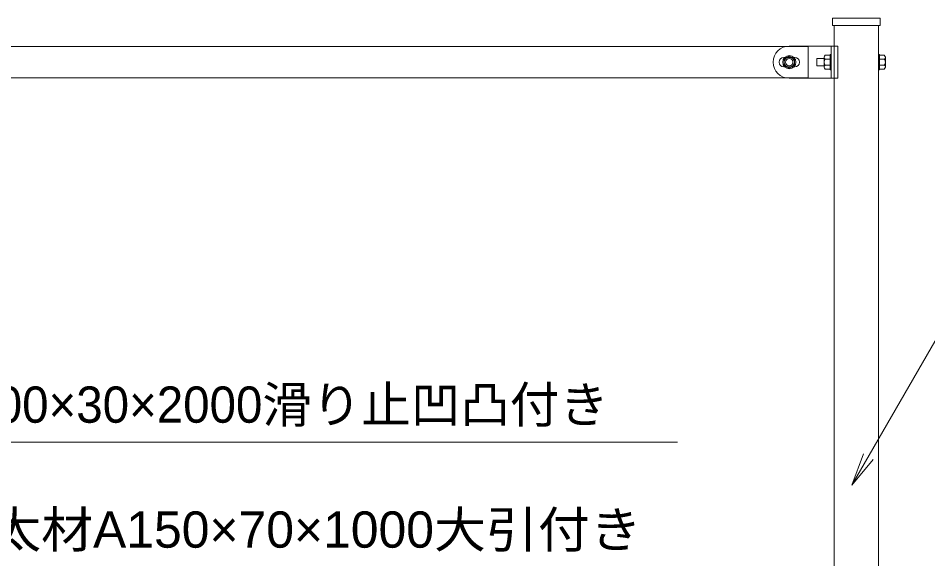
# Model space of a CAD drawing. Units: millimetres at full size, sheet at 1:30; details may follow other scales. Extents: x 300 to 12300, y 300 to 8610.
# Drawn here: x 8739 to 9980, y 4772 to 5510 of the extents above; entities that cross this region are included whole.
import ezdxf
from ezdxf.enums import TextEntityAlignment as Align

# ---------------------------------------------------------------- set-up
doc = ezdxf.new("R2010")
doc.units = ezdxf.units.MM
doc.header["$LTSCALE"] = 30
doc.linetypes.add('DASHED_SPACED', pattern=[12, 6, -6])
for name, color, linetype, lineweight in [('引出線', 7, 'Continuous', 13), ('手摺', 7, 'Continuous', 20), ('支柱', 7, 'Continuous', 18)]:
    doc.layers.add(name, color=color, linetype=linetype, lineweight=lineweight)
doc.layers.add('文字', color=7, linetype='Continuous')
doc.styles.add('ＭＳ Ｐゴシック', font='')
doc.styles.get('ＭＳ Ｐゴシック').set_extended_font_data('MS PGothic')

# ---------------------------------------------------------------- blocks, each defined once
blk = doc.blocks.new('open_arrow')
at = {"color": 0, "linetype": 'Continuous', "lineweight": -2}
blk.add_lwpolyline([(7.5, 1.25), (0, 0), (7.5, -1.25)], dxfattribs=at)

msp = doc.modelspace()

# ---------------------------------------------------------------- linework, layer by layer
at = {"layer": '引出線'}
for points in [[(9876.52, 4872.64), (9996.46, 5080.38), (10138.86, 5080.38), (10146.86, 5080.38)], [(8142.86, 4254.06), (8533.86, 4931.29), (9630.61, 4931.29), (9638.61, 4931.29)]]:
    msp.add_lwpolyline(points, dxfattribs=at)
at = {"layer": '手摺', "lineweight": 13}
for p, q in [((9798.6, 5456.3), (9783.6, 5456.3)), ((9783.6, 5443.3), (9798.6, 5443.3))]:
    msp.add_line(p, q, dxfattribs=at)
msp.add_lwpolyline([(9816.6, 5471.15), (8112.74, 5471.15), (8112.74, 5428.45), (9816.6, 5428.45)], close=True, dxfattribs=at)
for centre, start, end in [((9783.6, 5449.8), 90, 270), ((9798.6, 5449.8), 270, 90)]:
    msp.add_arc(centre, 6.5, start, end, dxfattribs=at)
at = {"layer": '支柱', "lineweight": 20}
for p, q in [((9849.86, 5499.8), (9849.86, 5509.8)), ((9914.86, 5509.8), (9849.86, 5509.8)), ((9914.86, 5499.8), (9914.86, 5509.8)), ((9914.86, 5499.8), (9849.86, 5499.8)), ((9852.11, 5499.8), (9852.11, 4129.8)), ((9912.61, 5499.8), (9912.61, 4129.8)), ((9791.11, 5471.8), (9857.31, 5471.8)), ((9848.1, 5471.8), (9848.15, 5427.8)), ((9846.61, 5439.18), (9846.61, 5460.43)), ((9848.12, 5460.43), (9846.61, 5460.43)), ((9848.12, 5460.43), (9848.15, 5439.18)), ((9912.61, 5460.42), (9912.58, 5439.17)), ((9912.61, 5460.42), (9914.12, 5460.42)), ((9914.12, 5439.17), (9914.12, 5460.42)), ((9829.05, 5454.8), (9828.61, 5454.36)), ((9828.61, 5445.24), (9828.61, 5454.36)), ((9829.05, 5454.8), (9838.61, 5454.8)), ((9838.61, 5456.47), (9838.61, 5443.14)), ((9846.61, 5459.18), (9840.23, 5459.18)), ((9846.61, 5453.87), (9840.23, 5453.87)), ((9914.12, 5459.17), (9920.49, 5459.17)), ((9914.12, 5453.86), (9920.49, 5453.86)), ((9922.12, 5456.46), (9922.12, 5443.14)), ((9828.61, 5445.24), (9829.05, 5444.8)), ((9829.05, 5444.8), (9838.61, 5444.8)), ((9846.61, 5445.74), (9840.23, 5445.74)), ((9846.61, 5440.43), (9840.23, 5440.43)), ((9846.61, 5439.18), (9848.15, 5439.18)), ((9914.12, 5439.17), (9912.58, 5439.17)), ((9914.12, 5445.74), (9920.49, 5445.74)), ((9914.12, 5440.42), (9920.49, 5440.42)), ((9791.16, 5427.8), (9857.36, 5427.8))]:
    msp.add_line(p, q, dxfattribs=at)
at = {"layer": '支柱', "linetype": 'DASHED_SPACED', "lineweight": 20}
msp.add_line((9857.36, 5427.8), (9857.31, 5471.8), dxfattribs=at)
at = {"layer": '支柱', "lineweight": 20}
msp.add_lwpolyline([(9791.1, 5441.72), (9784.1, 5445.76), (9784.1, 5453.84), (9791.1, 5457.89), (9798.1, 5453.84), (9798.1, 5445.76)], close=True, dxfattribs=at)
for radius in [9, 7, 5]:
    msp.add_circle((9791.1, 5449.8), radius, dxfattribs=at)
for centre, radius, start, end in [((9791.1, 5449.8), 22, 90, 270), ((9842.45, 5456.01), 3.87, 124.9343, 173.22969), ((9841.45, 5456.43), 2.84, 179.30562, 244.70445), ((9844.5, 5449.8), 5.89, 136.3972, 180), ((9844.5, 5449.8), 5.89, 180, 223.6028), ((9918.28, 5456.01), 3.87, 6.77031, 55.0657), ((9919.28, 5456.43), 2.84, 295.29555, 0.69438), ((9916.23, 5449.8), 5.89, 0, 43.6028), ((9916.23, 5449.8), 5.89, 316.3972, 0), ((9841.45, 5443.17), 2.84, 115.29555, 180.69438), ((9842.45, 5443.6), 3.87, 186.76096, 235.0657), ((9919.28, 5443.17), 2.84, 359.30562, 64.70445), ((9918.28, 5443.59), 3.87, 304.9343, 353.23904)]:
    msp.add_arc(centre, radius, start, end, dxfattribs=at)

# ---------------------------------------------------------------- block references
at = {"layer": '引出線', "xscale": 6, "yscale": 6, "rotation": 60}
msp.add_blockref('open_arrow', (9876.52, 4872.64), dxfattribs=at)

# ---------------------------------------------------------------- texts
at = {"layer": '文字', "style": 'ＭＳ Ｐゴシック'}
msp.add_text('板材300×30×2000滑り止凹凸付き', height=49.49, dxfattribs=at).set_placement((8537.66, 4943.02), align=Align.BOTTOM_LEFT)
at = {"layer": '文字', "style": 'ＭＳ Ｐゴシック', "width": 1.05}
msp.add_text('根太材A150×70×1000大引付き', height=49.49, dxfattribs=at).set_placement((8628.75, 4772.55), align=Align.BOTTOM_LEFT)

doc.saveas('drawing.dxf')
